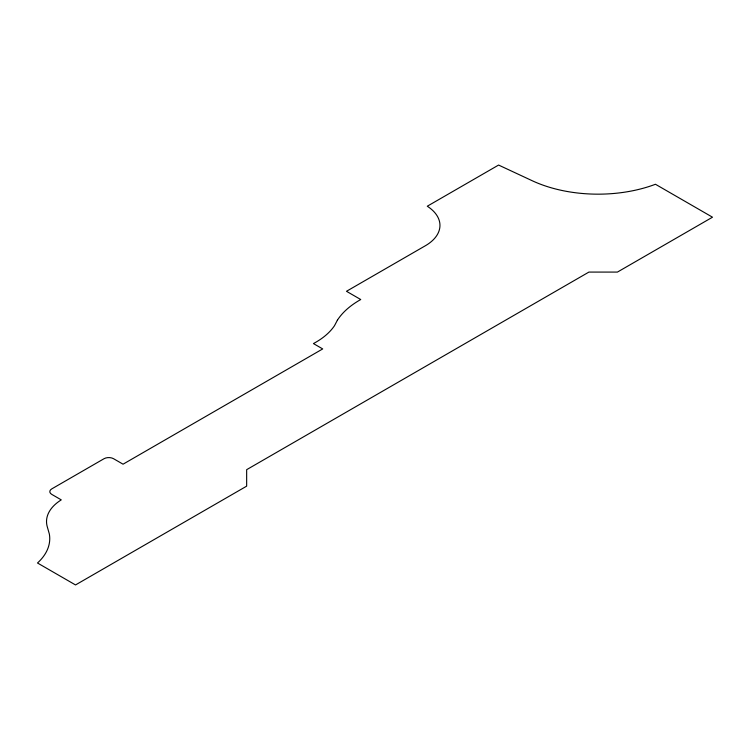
<?xml version="1.0" encoding="UTF-8"?>
<svg xmlns="http://www.w3.org/2000/svg" width="750" height="750" viewBox="0 0 750 750"><rect width="100%" height="100%" fill="white"/><g stroke="black" fill="none" stroke-linecap="round" stroke-linejoin="round"><path stroke-width="1.12" d="M337.378 320.222L334.5 325.697A83.213 48.038 0 0 1 313.434 343.575L322.706 348.928L123.056 464.194L113.55 458.709A6.722 3.881 0 0 0 104.044 458.709L51.759 488.897A6.722 3.881 0 0 0 51.759 494.381L61.266 499.875A55.172 31.847 0 0 0 47.259 526.706L49.322 533.934A78.834 45.516 0 0 1 37.5 562.997L75.525 584.944L246.656 486.15L246.656 469.678L588.909 272.081L617.428 272.081L712.5 217.2L655.453 184.266A104.719 60.459 0 0 1 532.781 180.994L498.591 165.056L427.284 206.222A49.866 28.791 0 0 1 425.044 245.934L346.481 291.291L360.741 299.531A96.834 55.903 0 0 0 337.378 320.222"/></g></svg>
